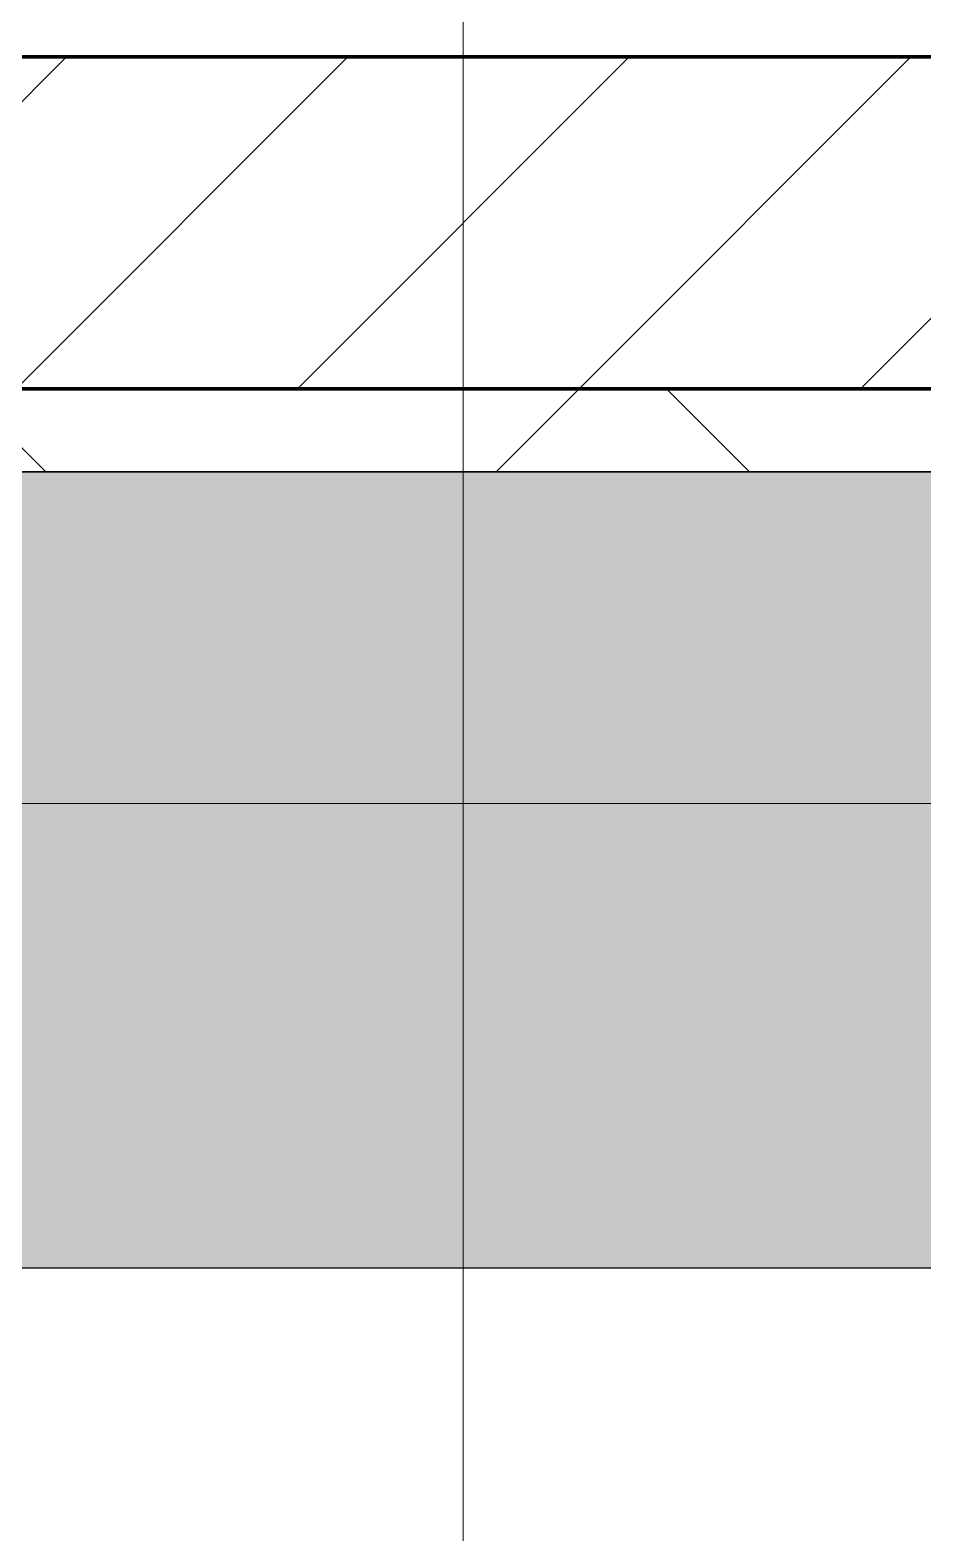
# Model space of a CAD drawing. Header units: millimetres. Extents: x -794334 to -714814, y -17806 to 22403.
# Drawn here: x -761699 to -761161, y 9255 to 10160 of the extents above; entities that cross this region are included whole.
import ezdxf
from ezdxf.xclip import XClip

# ---------------------------------------------------------------- set-up
doc = ezdxf.new("R2010")
doc.units = ezdxf.units.MM
doc.header["$XCLIPFRAME"] = 0
for name, color, linetype, lineweight in [('A-GENM', 1, 'Continuous', 9), ('A-GLAZ-CURT', 2, 'Continuous', 9), ('A-WALL', 5, 'Continuous', 35), ('A-WALL-FNSH', 2, 'Continuous', 35), ('A-WALL-PATT', 1, 'Continuous', 35), ('G-ANNO-TEXT', 3, 'Continuous', 9)]:
    doc.layers.add(name, color=color, linetype=linetype, lineweight=lineweight)
doc.layers.add('A11_ALU.SOLID SHEET', color=2, linetype='Continuous')

# ---------------------------------------------------------------- blocks, each defined once
blk = doc.blocks.new('PPLS-PP19_Custom Tile Pattern - Custom Tile Pattern-V84-4252-01 ENLARGED CONCOURSE LEVEL - REFLECTED CEILING PLAN - SHEET 3')
at = {"layer": 'A-GLAZ-CURT'}
for p, q in [((-300, 0), (300, 0)), ((300, 0), (-300, 0)), ((230.06, 0), (300, 0)), ((-300, -50), (300, -50)), ((300, -50), (-300, -50))]:
    blk.add_line(p, q, dxfattribs=at)
for points, knots in [([(300, 0), (286.53, 0), (254.22, 0), (207.11, 0), (177.41, 0), (159.34, 0), (158.33, 0), (158.3, 0)], [-285.253232, -285.253232, -285.253232, -285.253232, -244.693688, -187.987675, -143.776725, -129.632772, -123.352749, -123.352749, -123.352749, -123.352749]), ([(171.51, 0), (176.48, 0), (193.23, 0), (201.73, 0), (208.81, 0), (213.9, 0), (241.96, 0), (264.84, 0), (275.83, 0), (278.77, 0)], [-7971.819559, -7971.819559, -7971.819559, -7971.819559, -7784.112253, -7606.717214, -7289.299508, -7042.621073, -6582.165592, -6068.460911, -5863.749394, -5863.749394, -5863.749394, -5863.749394]), ([(278.76, 0), (273.97, 0), (254.97, 0), (230.43, 0), (219.94, 0), (219.02, 0)], [-12156.686851, -12156.686851, -12156.686851, -12156.686851, -11905.454923, -11162.864862, -10856.732305, -10856.732305, -10856.732305, -10856.732305]), ([(278.96, 0), (280.3, 0), (284.36, 0), (291.71, 0), (296.52, 0), (297.86, 0), (298.09, 0)], [-5859.388289, -5859.388289, -5859.388289, -5859.388289, -5766.029927, -5566.724884, -5280.360606, -5199.253518, -5199.253518, -5199.253518, -5199.253518]), ([(284.76, 0), (284.76, 0), (285.09, 0), (287.47, 0), (293.59, 0), (297.76, 0), (300, 0)], [-4110.630118, -4110.630118, -4110.630118, -4110.630118, -4053.389046, -3959.664717, -3862.421465, -3746.95702, -3746.95702, -3746.95702, -3746.95702]), ([(297.38, 0), (295.84, 0), (291.62, 0), (285.38, 0), (284.87, 0)], [-4803.172655, -4803.172655, -4803.172655, -4803.172655, -4358.271401, -4143.037883, -4143.037883, -4143.037883, -4143.037883])]:
    blk.add_open_spline(points, degree=3, knots=knots, dxfattribs=at)
blk.add_open_spline([(300, 0), (292.98, 0), (285.89, 0), (278.8, 0)], degree=3, dxfattribs=at)
blk = doc.blocks.new('PPLS-PP19_Custom Tile Pattern - Custom Tile Pattern-V85-4252-01 ENLARGED CONCOURSE LEVEL - REFLECTED CEILING PLAN - SHEET 3')
at = {"layer": 'A-GLAZ-CURT'}
for p, q in [((-300, 0), (300, 0)), ((300, 0), (-300, 0)), ((-293.07, 0), (-275.75, 0)), ((-275.75, 0), (-293.07, 0)), ((-222.32, 0), (-205, 0)), ((-205, 0), (-222.32, 0)), ((195.99, 0), (213.31, 0)), ((213.31, 0), (195.99, 0)), ((-300, -50), (300, -50)), ((300, -50), (-300, -50))]:
    blk.add_line(p, q, dxfattribs=at)
at = {"layer": 'A-GLAZ-CURT', "flags": 128}
for points in [[(-300, 0), (-291.56, 0), (-283.3, 0), (-275.2, 0), (-267.26, 0), (-259.45, 0), (-251.77, 0), (-244.2, 0), (-236.74, 0), (-229.36, 0), (-222.06, 0), (-214.83, 0), (-207.71, 0), (-200.76, 0), (-194.02, 0), (-187.54, 0), (-181.38, 0), (-175.58, 0), (-170.25, 0), (-165.64, 0), (-162.01, 0), (-159.53, 0), (-157.46, 0), (-154.52, 0), (-149.42, 0), (-141.84, 0), (-132.81, 0), (-126.08, 0)], [(-185.47, 0), (-190.44, 0), (-196.37, 0), (-202.58, 0), (-209.04, 0), (-215.73, 0), (-222.63, 0), (-229.72, 0), (-236.97, 0), (-244.39, 0), (-251.96, 0), (-259.67, 0), (-267.51, 0), (-275.48, 0), (-283.55, 0), (-291.73, 0), (-300, 0)], [(-125.17, 0), (-128.55, 0), (-134.16, 0), (-140.03, 0), (-145.5, 0), (-150.63, 0), (-155.53, 0), (-160.27, 0), (-164.95, 0), (-169.65, 0), (-174.47, 0), (-179.49, 0), (-184.81, 0)]]:
    blk.add_lwpolyline(points, dxfattribs=at)
at = {"layer": 'A-GLAZ-CURT'}
for points, knots in [([(-300, 0), (-284.65, 0), (-236.57, 0), (-174.61, 0), (-129.95, 0), (-110.8, 0), (-99.5, 0), (-91.46, 0)], [-5323.127839, -5323.127839, -5323.127839, -5323.127839, -4502.809032, -2700.551212, -1002.059161, -460.363443, 0, 0, 0, 0]), ([(-72.93, 0), (-75.51, 0), (-91.45, 0), (-134.08, 0), (-202.69, 0), (-262.56, 0), (-294.48, 0), (-300, 0)], [-19442.345229, -19442.345229, -19442.345229, -19442.345229, -18935.241197, -17136.203329, -15131.813646, -13729.592194, -13439.944408, -13439.944408, -13439.944408, -13439.944408]), ([(-137.88, 0), (-140.56, 0), (-147.66, 0), (-147.69, 0), (-158.72, 0), (-174.02, 0), (-185.59, 0), (-209.77, 0), (-232.01, 0), (-255.22, 0), (-262.59, 0), (-264.9, 0), (-265.4, 0)], [-3187.727384, -3187.727384, -3187.727384, -3187.727384, -2919.378265, -2477.344047, -2237.412286, -2029.680487, -1755.085331, -1400.429864, -858.079193, -543.655514, -208.940337, 0, 0, 0, 0]), ([(-258.6, 0), (-257.91, 0), (-254.26, 0), (-241.25, 0), (-225.99, 0), (-213.1, 0), (-200.2, 0), (-191.67, 0), (-186.07, 0), (-185.9, 0)], [-5722.54675, -5722.54675, -5722.54675, -5722.54675, -5657.471696, -5413.335975, -5017.494783, -4832.723979, -4666.091899, -4349.945572, -4339.918005, -4339.918005, -4339.918005, -4339.918005]), ([(-133.82, 0), (-135.51, 0), (-137.8, 0), (-149.31, 0), (-162.01, 0), (-177.91, 0), (-199.46, 0), (-216.65, 0), (-231.26, 0), (-233.46, 0), (-234, 0)], [-2731.647847, -2731.647847, -2731.647847, -2731.647847, -2418.507304, -2308.929706, -2113.765672, -1763.376603, -1422.553702, -978.033455, -846.069444, -682.911962, -682.911962, -682.911962, -682.911962]), ([(-233.49, 0), (-233.44, 0), (-232.38, 0), (-230.74, 0), (-225.3, 0), (-223.63, 0)], [-455.274641, -455.274641, -455.274641, -455.274641, -440.605512, -119.536984, 0, 0, 0, 0]), ([(-223.63, 0), (-219.39, 0), (-206.47, 0), (-193.97, 0), (-186.42, 0)], [-5463.295695, -5463.295695, -5463.295695, -5463.295695, -5161.076232, -4755.090697, -4755.090697, -4755.090697, -4755.090697]), ([(-185.53, 0), (-180.42, 0), (-169.02, 0), (-152.12, 0), (-136.84, 0), (-127.33, 0), (-124.19, 0), (-123.43, 0), (-123.28, 0)], [-4739.070012, -4739.070012, -4739.070012, -4739.070012, -4465.409639, -4149.119819, -3839.893365, -3647.167523, -3488.92562, -3439.852845, -3439.852845, -3439.852845, -3439.852845]), ([(-185.48, 0), (-179.8, 0), (-171.3, 0), (-158.7, 0), (-157.22, 0)], [-4331.862227, -4331.862227, -4331.862227, -4331.862227, -4000.813434, -3840.635403, -3840.635403, -3840.635403, -3840.635403]), ([(-152.35, 0), (-151.03, 0), (-147.71, 0), (-143.57, 0), (-138.62, 0)], [-3494.978217, -3494.978217, -3494.978217, -3494.978217, -3371.022232, -3227.460399, -3227.460399, -3227.460399, -3227.460399]), ([(-118.78, 0), (-121.86, 0), (-126.28, 0), (-136.96, 0), (-147.46, 0), (-150.03, 0), (-150.57, 0)], [-5938.474035, -5938.474035, -5938.474035, -5938.474035, -5700.061948, -5508.838257, -5298.784692, -5196.16478, -5196.16478, -5196.16478, -5196.16478]), ([(-150.34, 0), (-150.07, 0), (-147.75, 0), (-142.6, 0), (-127.26, 0), (-107.3, 0), (-90.42, 0), (-75.26, 0), (-68.41, 0), (-65.12, 0), (-63.63, 0)], [-4948.728362, -4948.728362, -4948.728362, -4948.728362, -4883.323924, -4440.880425, -4054.690705, -3793.097032, -3402.597032, -3144.956779, -3050.982048, -2969.237017, -2969.237017, -2969.237017, -2969.237017]), ([(-117.6, 0), (-124.46, 0), (-134.4, 0), (-147.74, 0), (-149.07, 0)], [-6840.542931, -6840.542931, -6840.542931, -6840.542931, -6449.282163, -6277.220794, -6277.220794, -6277.220794, -6277.220794]), ([(-148.23, 0), (-146.94, 0), (-140.15, 0), (-137.28, 0), (-133.93, 0), (-128.78, 0), (-126.5, 0)], [-6162.058746, -6162.058746, -6162.058746, -6162.058746, -6017.569127, -5560.701257, -5364.112219, -5231.017328, -5231.017328, -5231.017328, -5231.017328]), ([(-117.61, 0), (-120.66, 0), (-127.63, 0), (-139.03, 0), (-146.11, 0), (-146.95, 0)], [-1104.876271, -1104.876271, -1104.876271, -1104.876271, -945.742622, -741.901385, -489.130243, -489.130243, -489.130243, -489.130243]), ([(-146.69, 0), (-146.59, 0), (-145.49, 0), (-135.69, 0), (-128.29, 0), (-125.15, 0)], [-420.34245, -420.34245, -420.34245, -420.34245, -406.956646, -290.263673, 0, 0, 0, 0]), ([(-127.41, 0), (-131.63, 0), (-133.16, 0), (-134.09, 0), (-134.15, 0)], [-8540.990293, -8540.990293, -8540.990293, -8540.990293, -8266.114998, -8246.473386, -8246.473386, -8246.473386, -8246.473386]), ([(-134.15, 0), (-133.32, 0), (-130.31, 0), (-117.33, 0), (-92.04, 0), (-74.02, 0), (-62.74, 0), (-60.36, 0), (-59.97, 0)], [-7657.439573, -7657.439573, -7657.439573, -7657.439573, -7293.749979, -6839.55839, -6236.997189, -5713.340575, -5140.470607, -5006.787413, -5006.787413, -5006.787413, -5006.787413]), ([(-120.13, 0), (-120.14, 0), (-120.24, 0), (-121.3, 0), (-129.25, 0), (-133.82, 0)], [-2933.992132, -2933.992132, -2933.992132, -2933.992132, -2920.575025, -2840.280255, -2731.647847, -2731.647847, -2731.647847, -2731.647847]), ([(-118.23, 0), (-119.39, 0), (-122.12, 0), (-125.43, 0), (-127.03, 0), (-127.41, 0)], [-164.249813, -164.249813, -164.249813, -164.249813, -98.539552, -24.539552, 0, 0, 0, 0]), ([(-126.5, 0), (-122.44, 0), (-108.71, 0), (-86.68, 0), (-63.44, 0), (-54.99, 0), (-51.6, 0), (-50.82, 0)], [-5231.017328, -5231.017328, -5231.017328, -5231.017328, -4994.692869, -4542.524482, -4008.285538, -3689.699207, -3611.892917, -3611.892917, -3611.892917, -3611.892917]), ([(-125.15, 0), (-124.93, 0), (-121.96, 0), (-113.01, 0), (-98.9, 0), (-85.29, 0), (-71.67, 0), (-65.93, 0), (-65.07, 0)], [-3362.7396, -3362.7396, -3362.7396, -3362.7396, -3342.215224, -3074.362186, -2902.289527, -2605.247022, -2322.099534, -2241.8264, -2241.8264, -2241.8264, -2241.8264]), ([(-122.08, 0), (-122.01, 0), (-121.69, 0), (-121.2, 0), (-120.88, 0)], [-3136.336417, -3136.336417, -3136.336417, -3136.336417, -3110.304437, -3035.164275, -3035.164275, -3035.164275, -3035.164275]), ([(-49.59, 0), (-52.49, 0), (-61.84, 0), (-81.23, 0), (-99.51, 0), (-114.02, 0), (-117.28, 0), (-118.78, 0)], [-1334.079134, -1334.079134, -1334.079134, -1334.079134, -1060.00838, -740.068933, -229.489605, -116.330425, 0, 0, 0, 0]), ([(-36.62, 0), (-36.62, 0), (-40.35, 0), (-44.32, 0), (-58.97, 0), (-85.2, 0), (-107.61, 0), (-116.56, 0), (-117.56, 0)], [-4069.478503, -4069.478503, -4069.478503, -4069.478503, -3858.647035, -3538.256648, -2842.901703, -2193.204658, -1433.981041, -985.49888, -985.49888, -985.49888, -985.49888]), ([(-113.43, 0), (-113.44, 0), (-113.76, 0), (-115.57, 0), (-117.14, 0)], [-328.499627, -328.499627, -328.499627, -328.499627, -282.672656, -185.692419, -185.692419, -185.692419, -185.692419]), ([(-86.16, 0), (-91.37, 0), (-101.09, 0), (-111.82, 0), (-116.68, 0)], [-1681.3698, -1681.3698, -1681.3698, -1681.3698, -1374.161226, -1120.9132, -1120.9132, -1120.9132, -1120.9132]), ([(-49.73, 0), (-50.61, 0), (-60, 0), (-78.2, 0), (-102.7, 0), (-114.1, 0), (-116.66, 0)], [-8132.288559, -8132.288559, -8132.288559, -8132.288559, -8073.216054, -7508.296369, -7004.680444, -6858.444941, -6858.444941, -6858.444941, -6858.444941]), ([(-116.55, 0), (-115.7, 0), (-114.33, 0), (-113.43, 0), (-113.43, 0)], [-656.999253, -656.999253, -656.999253, -656.999253, -394.672656, -330.879064, -330.879064, -330.879064, -330.879064]), ([(-115.82, 0), (-114.96, 0), (-110.41, 0), (-96.78, 0), (-75.32, 0), (-59.71, 0), (-49.73, 0)], [-5724.064692, -5724.064692, -5724.064692, -5724.064692, -5430.283136, -5103.229623, -4799.173296, -4279.529982, -4279.529982, -4279.529982, -4279.529982]), ([(9.32, 0), (9.08, 0), (7.65, 0), (2.57, 0), (-12.23, 0), (-25.64, 0), (-40, 0), (-56.24, 0), (-75.59, 0), (-94, 0), (-112.01, 0), (-114.94, 0), (-115.63, 0)], [-2922.926651, -2922.926651, -2922.926651, -2922.926651, -2882.788014, -2720.818881, -2518.50168, -2125.455881, -1792.521578, -1466.981642, -1208.454564, -789.402658, -501.969187, -243.577221, -243.577221, -243.577221, -243.577221]), ([(-91.46, 0), (-90.09, 0), (-84.7, 0), (-77.43, 0), (-72.73, 0), (-72.64, 0), (-72.64, 0)], [-19832.387487, -19832.387487, -19832.387487, -19832.387487, -19753.885894, -19541.04734, -19478.625389, -19471.062469, -19471.062469, -19471.062469, -19471.062469]), ([(-63.96, 0), (-64.13, 0), (-72.5, 0), (-80.63, 0), (-86.16, 0)], [-2171.769325, -2171.769325, -2171.769325, -2171.769325, -2007.031671, -1681.3698, -1681.3698, -1681.3698, -1681.3698]), ([(-29.03, 0), (-33.97, 0), (-43.74, 0), (-56.37, 0), (-71.66, 0), (-77.83, 0), (-82.66, 0), (-83.28, 0), (-83.28, 0)], [-2680.714891, -2680.714891, -2680.714891, -2680.714891, -2413.671296, -2161.752162, -2006.592567, -1646.621388, -1424.436217, -1393.971743, -1393.971743, -1393.971743, -1393.971743]), ([(-83.28, 0), (-83.28, 0), (-82.91, 0), (-76.14, 0), (-62.97, 0), (-48.14, 0), (-36.49, 0), (-33.57, 0), (-29.94, 0), (-28.57, 0)], [-1393.4169, -1393.4169, -1393.4169, -1393.4169, -1353.722004, -1274.333717, -1073.56893, -651.549973, -296.515819, -83.513472, 0, 0, 0, 0]), ([(-66.39, 0), (-66.39, 0), (-63.63, 0), (-53.63, 0), (-34.42, 0), (-29.82, 0), (-29.19, 0)], [-2493.31794, -2493.31794, -2493.31794, -2493.31794, -2315.303971, -1809.437387, -963.711516, -666.19313, -666.19313, -666.19313, -666.19313]), ([(-50.86, 0), (-51.12, 0), (-58.42, 0), (-65.77, 0), (-66.37, 0), (-66.38, 0)], [-2997.869085, -2997.869085, -2997.869085, -2997.869085, -2981.410125, -2542.574734, -2498.224237, -2498.224237, -2498.224237, -2498.224237]), ([(-63.63, 0), (-61.49, 0), (-57.39, 0), (-55.33, 0), (-51.74, 0), (-49.83, 0)], [-2969.237017, -2969.237017, -2969.237017, -2969.237017, -2851.217951, -2734.127174, -2617.391294, -2617.391294, -2617.391294, -2617.391294]), ([(-58.83, 0), (-58.37, 0), (-57.29, 0), (-54.78, 0), (-50.67, 0), (-49.79, 0)], [-4859.52896, -4859.52896, -4859.52896, -4859.52896, -4680.891996, -4469.85053, -4417.7536, -4417.7536, -4417.7536, -4417.7536]), ([(-51.83, 0), (-51.83, 0), (-51.78, 0), (-50.75, 0), (-49.82, 0)], [-632.814994, -632.814994, -632.814994, -632.814994, -627.965721, -528.566753, -528.566753, -528.566753, -528.566753]), ([(76.63, 0), (74.8, 0), (67.65, 0), (53.52, 0), (37, 0), (24.07, 0), (12.82, 0), (-2.9, 0), (-20.62, 0), (-32.81, 0), (-44.85, 0), (-51.43, 0), (-51.79, 0)], [-3095.572228, -3095.572228, -3095.572228, -3095.572228, -2950.589685, -2634.532728, -2313.748533, -2106.613311, -1925.670641, -1617.263037, -1290.787923, -1039.307308, -819.71621, -644.910881, -644.910881, -644.910881, -644.910881]), ([(-49.96, 0), (-49.53, 0), (-46.27, 0), (-30.79, 0), (-18.03, 0), (7.9, 0), (13.63, 0), (17.02, 0)], [-3584.512439, -3584.512439, -3584.512439, -3584.512439, -3546.54457, -3315.260113, -2864.387349, -2439.246196, -2117.316538, -2117.316538, -2117.316538, -2117.316538]), ([(31.18, 0), (25.97, 0), (11.99, 0), (-16.17, 0), (-38.02, 0), (-49.76, 0)], [-4496.803627, -4496.803627, -4496.803627, -4496.803627, -4222.080604, -3745.412743, -3020.677627, -3020.677627, -3020.677627, -3020.677627]), ([(-49.73, 0), (-48.13, 0), (-45.34, 0), (-42.62, 0), (-41.76, 0)], [-4416.621492, -4416.621492, -4416.621492, -4416.621492, -4321.566175, -4270.495146, -4270.495146, -4270.495146, -4270.495146]), ([(-26.75, 0), (-27.82, 0), (-35.35, 0), (-43.61, 0), (-49.51, 0)], [-8718.362214, -8718.362214, -8718.362214, -8718.362214, -8532.293389, -8137.138066, -8137.138066, -8137.138066, -8137.138066]), ([(-49.48, 0), (-49.41, 0), (-47.15, 0), (-46.01, 0), (-40.22, 0), (-36.78, 0)], [-515.928705, -515.928705, -515.928705, -515.928705, -508.377888, -260.442412, 0, 0, 0, 0]), ([(-48.87, 0), (-46.83, 0), (-43.63, 0), (-40.79, 0), (-40.46, 0), (-40.44, 0)], [-2598.08239, -2598.08239, -2598.08239, -2598.08239, -2474.780881, -2410.990208, -2350.645972, -2350.645972, -2350.645972, -2350.645972]), ([(-36.33, 0), (-36.43, 0), (-37.27, 0), (-45.02, 0), (-45.68, 0), (-48.36, 0), (-48.79, 0)], [-1855.773136, -1855.773136, -1855.773136, -1855.773136, -1810.870157, -1672.078046, -1405.135169, -1360.9003, -1360.9003, -1360.9003, -1360.9003]), ([(-48.76, 0), (-44.97, 0), (-31.99, 0), (-12.78, 0), (4.23, 0), (9.64, 0), (10.14, 0), (10.18, 0)], [-4262.601366, -4262.601366, -4262.601366, -4262.601366, -4065.652676, -3589.737505, -3285.047089, -3066.359526, -3044.715262, -3044.715262, -3044.715262, -3044.715262]), ([(-41.76, 0), (-39.9, 0), (-37.72, 0), (-36.92, 0), (-36.77, 0)], [-4270.495146, -4270.495146, -4270.495146, -4270.495146, -4161.040818, -4106.245333, -4106.245333, -4106.245333, -4106.245333]), ([(-36.78, 0), (-32.43, 0), (-19.22, 0), (8.83, 0), (43.36, 0), (70.92, 0), (82.12, 0), (83.66, 0)], [-6191.144455, -6191.144455, -6191.144455, -6191.144455, -5862.463379, -5340.621928, -4573.028122, -4094.177415, -3869.465285, -3869.465285, -3869.465285, -3869.465285]), ([(-36.29, 0), (-36.29, 0), (-34.66, 0), (-28.88, 0), (-26.95, 0), (-26.54, 0)], [-9150.272121, -9150.272121, -9150.272121, -9150.272121, -9057.163041, -8919.836787, -8834.607043, -8834.607043, -8834.607043, -8834.607043]), ([(30.82, 0), (29.27, 0), (20.14, 0), (3.54, 0), (-16.58, 0), (-34.76, 0), (-36.04, 0)], [-10462.034656, -10462.034656, -10462.034656, -10462.034656, -10363.088938, -9884.23066, -9424.652049, -9182.880979, -9182.880979, -9182.880979, -9182.880979]), ([(-33.34, 0), (-33.34, 0), (-32.93, 0), (-31.16, 0), (-30.52, 0)], [-2415.024266, -2415.024266, -2415.024266, -2415.024266, -2357.633367, -2323.618664, -2323.618664, -2323.618664, -2323.618664]), ([(70.61, 0), (66.16, 0), (55.8, 0), (39.61, 0), (24.74, 0), (2.64, 0), (-17.84, 0), (-30.57, 0), (-31.82, 0), (-32, 0)], [-4647.237329, -4647.237329, -4647.237329, -4647.237329, -4326.416877, -4098.545751, -3766.694881, -3333.063701, -2994.501669, -2698.150104, -2614.070998, -2614.070998, -2614.070998, -2614.070998]), ([(-30.76, 0), (-30.73, 0), (-29.99, 0), (-23.47, 0), (-15.75, 0), (-15.19, 0)], [-54176.191683, -54176.191683, -54176.191683, -54176.191683, -54157.274271, -53749.15266, -53717.791567, -53717.791567, -53717.791567, -53717.791567]), ([(-30.52, 0), (-27.11, 0), (-17.83, 0), (5.99, 0), (22.06, 0), (37.44, 0), (45.92, 0), (57.76, 0), (64.47, 0), (72.74, 0), (75.22, 0), (76.03, 0), (76.21, 0)], [-2323.618664, -2323.618664, -2323.618664, -2323.618664, -2142.497158, -1716.209403, -1206.526904, -1089.329421, -901.315459, -753.071572, -495.328968, -421.953223, -334.951786, -290.452333, -290.452333, -290.452333, -290.452333]), ([(-13, 0), (-14.35, 0), (-17.68, 0), (-25.97, 0), (-29.52, 0), (-30.21, 0)], [-55207.591944, -55207.591944, -55207.591944, -55207.591944, -54789.006179, -54461.685999, -54290.791712, -54290.791712, -54290.791712, -54290.791712]), ([(8.33, 0), (8.19, 0), (7.18, 0), (0.32, 0), (-13.89, 0), (-24.92, 0), (-29.03, 0)], [-3574.286521, -3574.286521, -3574.286521, -3574.286521, -3526.962355, -3285.499107, -2903.012179, -2680.714891, -2680.714891, -2680.714891, -2680.714891]), ([(-28.98, 0), (-28.66, 0), (-27.39, 0), (-24.45, 0), (-22.56, 0)], [-166.548282, -166.548282, -166.548282, -166.548282, -102.06493, 0, 0, 0, 0]), ([(-28.57, 0), (-26.93, 0), (-20.29, 0), (-11.45, 0), (2.08, 0), (13.15, 0), (21.24, 0), (24.62, 0), (24.72, 0), (24.72, 0)], [-5361.429781, -5361.429781, -5361.429781, -5361.429781, -5261.36855, -5050.479954, -4785.90057, -4596.498881, -4445.288762, -4384.376941, -4376.041937, -4376.041937, -4376.041937, -4376.041937]), ([(-22.56, 0), (-20.27, 0), (-17.03, 0), (-11.36, 0), (-7.66, 0), (-6.6, 0), (-6.44, 0)], [-56468.192263, -56468.192263, -56468.192263, -56468.192263, -56344.022017, -56303.229861, -56166.290093, -56124.392176, -56124.392176, -56124.392176, -56124.392176]), ([(-15.19, 0), (-13.07, 0), (7.48, 0), (42.82, 0), (88.72, 0), (120.63, 0), (138.28, 0), (138.53, 0)], [-461.142613, -461.142613, -461.142613, -461.142613, -429.606584, -390.253598, -346.313304, -291.370682, -290.5735, -290.5735, -290.5735, -290.5735]), ([(-6.54, 0), (-6.73, 0), (-7.2, 0), (-7.6, 0), (-7.79, 0)], [-56009.792147, -56009.792147, -56009.792147, -56009.792147, -55949.290093, -55895.192118, -55895.192118, -55895.192118, -55895.192118]), ([(-2.63, 0), (-2.47, 0), (-1.22, 0), (4.92, 0), (13.31, 0), (17.08, 0), (17.98, 0)], [-226.825321, -226.825321, -226.825321, -226.825321, -220.269177, -206.416616, -198.214427, -195.53907, -195.53907, -195.53907, -195.53907]), ([(103.09, 0), (101.08, 0), (86.31, 0), (63.34, 0), (35.84, 0), (12, 0), (3.08, 0), (-1.67, 0), (-2.25, 0)], [-375.435014, -375.435014, -375.435014, -375.435014, -369.147452, -330.153101, -307.516438, -285.83788, -246.234814, -234.646884, -234.646884, -234.646884, -234.646884]), ([(18.13, 0), (17.5, 0), (14.09, 0), (10.8, 0), (9.63, 0)], [-4147.459502, -4147.459502, -4147.459502, -4147.459502, -4080.000647, -3772.857994, -3772.857994, -3772.857994, -3772.857994]), ([(18.1, 0), (19.54, 0), (22.91, 0), (31, 0), (39.04, 0), (51.19, 0), (58.74, 0), (61.34, 0), (61.45, 0)], [-2084.094819, -2084.094819, -2084.094819, -2084.094819, -1956.422387, -1818.904206, -1645.594513, -1443.202566, -1228.752106, -1120.932285, -1120.932285, -1120.932285, -1120.932285]), ([(18.16, 0), (19.15, 0), (24.25, 0), (25.66, 0), (26.12, 0)], [-5700.113719, -5700.113719, -5700.113719, -5700.113719, -5554.232259, -5302.431367, -5302.431367, -5302.431367, -5302.431367]), ([(84.98, 0), (84.21, 0), (80.98, 0), (74.4, 0), (62.26, 0), (51.85, 0), (43.81, 0), (29.53, 0), (20.67, 0), (18.85, 0), (18.16, 0)], [-7205.068504, -7205.068504, -7205.068504, -7205.068504, -7135.649961, -6924.452779, -6738.82075, -6548.303034, -6314.283804, -6135.05769, -5972.647715, -5832.674503, -5832.674503, -5832.674503, -5832.674503]), ([(24.69, 0), (24.54, 0), (22.1, 0), (20.07, 0), (18.77, 0)], [-4368.572414, -4368.572414, -4368.572414, -4368.572414, -4306.476363, -4170.000941, -4170.000941, -4170.000941, -4170.000941]), ([(27.44, 0), (27.9, 0), (29.54, 0), (38.07, 0), (53.39, 0), (71.67, 0), (83.41, 0), (85.01, 0), (85.91, 0)], [-5037.309798, -5037.309798, -5037.309798, -5037.309798, -4887.603822, -4705.298446, -4353.683244, -3960.84581, -3759.045785, -3446.580388, -3446.580388, -3446.580388, -3446.580388]), ([(27.89, 0), (29.09, 0), (33.4, 0), (48.37, 0), (66.56, 0), (80.01, 0), (86.02, 0)], [-147.777612, -147.777612, -147.777612, -147.777612, -135.792042, -118.513713, -97.899267, -80.155189, -80.155189, -80.155189, -80.155189]), ([(53.18, 0), (53.06, 0), (52.22, 0), (44.99, 0), (36.46, 0), (30.82, 0)], [-622.740158, -622.740158, -622.740158, -622.740158, -566.066452, -360.610861, 0, 0, 0, 0]), ([(136.44, 0), (121.66, 0), (86.93, 0), (51.16, 0), (31.18, 0)], [-106.750556, -106.750556, -106.750556, -106.750556, -59.610984, 0, 0, 0, 0]), ([(168.37, 0), (167.68, 0), (162.47, 0), (147.02, 0), (109.77, 0), (76.86, 0), (57.82, 0), (46.51, 0), (41.18, 0), (36.02, 0), (35.54, 0), (35.54, 0)], [-543.375029, -543.375029, -543.375029, -543.375029, -530.793311, -458.593899, -401.860199, -357.622665, -341.267687, -334.000314, -326.15566, -319.318397, -317.489778, -317.489778, -317.489778, -317.489778]), ([(36.29, 0), (37.77, 0), (48.82, 0), (63.31, 0), (77.21, 0), (85.43, 0)], [-314.598523, -314.598523, -314.598523, -314.598523, -305.899624, -287.17622, -255.559425, -255.559425, -255.559425, -255.559425]), ([(61.47, 0), (61.47, 0), (61.21, 0), (54.61, 0), (53.71, 0), (53.56, 0)], [-1113.311073, -1113.311073, -1113.311073, -1113.311073, -1096.402191, -891.204116, -747.28819, -747.28819, -747.28819, -747.28819]), ([(76.22, 0), (75.58, 0), (73.64, 0), (71.05, 0), (70.61, 0)], [-193.634889, -193.634889, -193.634889, -193.634889, -31.537676, 0, 0, 0, 0]), ([(86.03, 0), (87.4, 0), (102.76, 0), (124.45, 0), (132.42, 0), (134.6, 0)], [-254.780757, -254.780757, -254.780757, -254.780757, -249.500363, -194.761443, -152.241002, -152.241002, -152.241002, -152.241002]), ([(114.39, 0), (114.2, 0), (112.08, 0), (105.42, 0), (93.75, 0), (89.21, 0), (86.05, 0)], [-8148.58938, -8148.58938, -8148.58938, -8148.58938, -8105.191388, -7723.759874, -7531.75727, -7237.530225, -7237.530225, -7237.530225, -7237.530225]), ([(86.3, 0), (91.76, 0), (105.16, 0), (116.36, 0), (128.63, 0), (128.95, 0)], [-79.87979, -79.87979, -79.87979, -79.87979, -63.759246, -39.050993, -35.895543, -35.895543, -35.895543, -35.895543]), ([(94.4, 0), (94.4, 0), (94.64, 0), (99.11, 0), (108.97, 0), (120.79, 0), (139.94, 0), (163.31, 0), (185.23, 0), (193.62, 0), (194.69, 0), (194.79, 0)], [-2348.345796, -2348.345796, -2348.345796, -2348.345796, -2310.419338, -2233.599744, -2052.234781, -1843.028543, -1530.39897, -1095.004608, -529.74427, -295.064701, -265.121568, -265.121568, -265.121568, -265.121568]), ([(129.02, 0), (129.02, 0), (124.41, 0), (122.35, 0), (114.96, 0), (108.04, 0), (103.09, 0)], [-35.386604, -35.386604, -35.386604, -35.386604, -31.430235, -22.807238, -15.488593, 0, 0, 0, 0]), ([(157.9, 0), (156.77, 0), (151.67, 0), (143.29, 0), (134.04, 0), (126.24, 0), (118.6, 0), (114.23, 0), (111.98, 0), (105.66, 0), (105.23, 0), (105.23, 0)], [-10292.955006, -10292.955006, -10292.955006, -10292.955006, -10098.273015, -9847.788484, -9677.714971, -9567.007022, -9453.21225, -9220.200448, -9012.77275, -8966.157302, -8929.495943, -8929.495943, -8929.495943, -8929.495943]), ([(105.26, 0), (105.52, 0), (111.01, 0), (112.65, 0), (113.59, 0)], [-8920.561005, -8920.561005, -8920.561005, -8920.561005, -8814.835624, -8577.462505, -8577.462505, -8577.462505, -8577.462505]), ([(128.58, 0), (128.8, 0), (130.16, 0), (139.26, 0), (152.67, 0), (161.24, 0), (162.19, 0), (162.75, 0)], [-633.326174, -633.326174, -633.326174, -633.326174, -627.736123, -618.981161, -602.094757, -592.980799, -581.414464, -581.414464, -581.414464, -581.414464]), ([(137.1, 0), (136, 0), (133.64, 0), (129.87, 0), (129.11, 0)], [-670.405967, -670.405967, -670.405967, -670.405967, -651.020627, -640.742133, -640.742133, -640.742133, -640.742133]), ([(193.8, 0), (193.33, 0), (190.11, 0), (183.13, 0), (171, 0), (161.95, 0), (161.28, 0), (158.35, 0), (157.85, 0), (157.77, 0)], [-11665.349007, -11665.349007, -11665.349007, -11665.349007, -11565.880756, -11105.624034, -10839.086983, -10768.332124, -10666.779182, -10580.760289, -10550.278881, -10550.278881, -10550.278881, -10550.278881]), ([(300, 0), (286.53, 0), (254.22, 0), (207.11, 0), (177.41, 0), (159.34, 0), (158.33, 0), (158.3, 0)], [-285.253232, -285.253232, -285.253232, -285.253232, -244.693688, -187.987675, -143.776725, -129.632772, -123.352749, -123.352749, -123.352749, -123.352749]), ([(159.07, 0), (159.13, 0), (160.84, 0), (165.21, 0), (174.15, 0), (185.98, 0), (206.12, 0), (215.36, 0), (221.13, 0)], [-115.643202, -115.643202, -115.643202, -115.643202, -114.681583, -87.660824, -65.295536, -41.623857, -24.459831, -7.709547, -7.709547, -7.709547, -7.709547]), ([(162.75, 0), (165.4, 0), (170.91, 0), (172.61, 0), (172.61, 0)], [-111.264224, -111.264224, -111.264224, -111.264224, -56.742688, -19.085662, -19.085662, -19.085662, -19.085662]), ([(247.1, 0), (246.76, 0), (245.04, 0), (238.34, 0), (226.56, 0), (221.1, 0), (200.27, 0), (182.99, 0), (174.27, 0), (169.67, 0), (168.99, 0)], [-9649.085549, -9649.085549, -9649.085549, -9649.085549, -9581.591397, -9406.094246, -9221.510254, -9016.44624, -8717.832359, -8253.978395, -8152.463617, -8069.855175, -8069.855175, -8069.855175, -8069.855175]), ([(215.22, 0), (214.62, 0), (210.55, 0), (203.98, 0), (187.54, 0), (175.3, 0), (169.49, 0)], [-203.825446, -203.825446, -203.825446, -203.825446, -198.527383, -184.406837, -162.427601, -142.916156, -142.916156, -142.916156, -142.916156]), ([(171.51, 0), (176.48, 0), (193.23, 0), (201.73, 0), (208.81, 0), (213.9, 0), (241.96, 0), (266.73, 0), (281.71, 0), (291.71, 0), (296.52, 0), (297.86, 0), (298.09, 0)], [-7971.819559, -7971.819559, -7971.819559, -7971.819559, -7784.112253, -7606.717214, -7289.299508, -7042.621073, -6582.165592, -6068.460911, -5766.029927, -5566.724884, -5280.360606, -5199.253518, -5199.253518, -5199.253518, -5199.253518]), ([(172.07, 0), (177.66, 0), (187.87, 0), (201.08, 0), (207.47, 0), (213.96, 0), (215.11, 0)], [-255.364076, -255.364076, -255.364076, -255.364076, -237.955587, -223.92608, -215.862851, -208.75215, -208.75215, -208.75215, -208.75215])]:
    blk.add_open_spline(points, degree=3, knots=knots, dxfattribs=at)
for points in [[(-39.84, 0), (-39.08, 0), (-38.11, 0), (-37.36, 0)], [(18.18, 0), (20.74, 0), (23.07, 0), (24.49, 0)], [(24.49, 0), (25.23, 0), (25.72, 0), (26.04, 0)], [(80.35, 0), (79.57, 0), (78.27, 0), (76.63, 0)], [(84.06, 0), (83.48, 0), (82.41, 0), (81.72, 0)], [(87.16, 0), (89.12, 0), (92.58, 0), (94.33, 0)], [(168.74, 0), (168.74, 0), (169.81, 0), (171.51, 0)], [(195.11, 0), (194.91, 0), (194.44, 0), (193.8, 0)]]:
    blk.add_open_spline(points, degree=3, dxfattribs=at)
blk = doc.blocks.new('Curved Concourse Ceiling6 - Curved Concourse Ceiling-12515612-4252-01 ENLARGED CONCOURSE LEVEL - REFLECTED CEILING PLAN - SHEET 3')
at = {"layer": 'A-GENM'}
h = blk.add_hatch(color=256, dxfattribs=at)
h.paths.add_polyline_path([(-757257.49, 4129.03), (-757257.5, 9894.02), (-766307.49, 9893.72), (-766307.42, 4129.03), (-757903.08, 4129.03)])
h.paths.add_polyline_path([(-757903.08, 4329.03), (-766107.49, 4329.03), (-766107.49, 9694.03), (-757457.49, 9694.03), (-757457.49, 4329.03)])
blk.add_hatch(color=256, dxfattribs=at).paths.add_polyline_path([(-757903.08, 9414.03), (-757737.49, 9414.03), (-757457.49, 9694.03), (-766107.49, 9694.03), (-765827.49, 9414.03), (-758989.1, 9414.03)])
for p, q in [((-757257.49, 9894.03), (-766307.49, 9894.03)), ((-757257.49, 9894.03), (-766307.49, 9894.03)), ((-757457.49, 9694.03), (-766107.49, 9694.03)), ((-757457.49, 9694.03), (-766107.49, 9694.03)), ((-765827.49, 9414.03), (-757737.49, 9414.03)), ((-757737.49, 9414.03), (-765827.49, 9414.03))]:
    blk.add_line(p, q, dxfattribs=at)
blk = doc.blocks.new('*U1029')
at = {"layer": 'A-GENM'}
blk.add_blockref('Curved Concourse Ceiling6 - Curved Concourse Ceiling-12515612-4252-01 ENLARGED CONCOURSE LEVEL - REFLECTED CEILING PLAN - SHEET 3', (778882.37, -3579.02), dxfattribs=at)
at = {"layer": 'A-GLAZ-CURT', "rotation": 180}
for name, p in [('PPLS-PP19_Custom Tile Pattern - Custom Tile Pattern-V85-4252-01 ENLARGED CONCOURSE LEVEL - REFLECTED CEILING PLAN - SHEET 3', (17400, 6315)), ('PPLS-PP19_Custom Tile Pattern - Custom Tile Pattern-V84-4252-01 ENLARGED CONCOURSE LEVEL - REFLECTED CEILING PLAN - SHEET 3', (18000, 6315))]:
    blk.add_blockref(name, p, dxfattribs=at)
blk = doc.blocks.new('*U1230')
for points in [[(0, 0), (9050, 0), (9050, 5765), (0, 5765)], [(480, 480), (8570, 480), (8570, 5285), (480, 5285)]]:
    blk.add_lwpolyline(points, close=True)
blk = doc.blocks.new('*U1630')
blk.add_lwpolyline([(-4139.52, 6315), (-75674.95, 6315), (-75674.95, 550), (-4139.52, 550)], close=True)
blk.add_blockref('*U1230', (-21625.12, 550))

msp = doc.modelspace()

# ---------------------------------------------------------------- block references
at = {"layer": 'A11_ALU.SOLID SHEET'}
ref = msp.add_blockref('*U1630', (-744681.24, 3579.02), dxfattribs=at)
XClip(ref).set_block_clipping_path([(-45802.4668593339, -9620.0029952967), (23702.8690583039, 10334.9999958097)])

# ---------------------------------------------------------------- next in the draw order: hatches: boundary and pattern name
at = {"layer": 'A-WALL-PATT', "lineweight": 9}
h = msp.add_hatch(dxfattribs=at)
h.set_pattern_fill('FP_2', color=256, style=0, pattern_type=2)
h.set_pattern_definition([(45, (0, 0), (-84.852814, 84.852814), [])])
h.paths.add_polyline_path([(-745742.17, 9944.02), (-745742.17, 10144.02), (-783082.17, 10144.02), (-783082.17, 9944.02), (-747042.87, 9944.02)])
h = msp.add_hatch(dxfattribs=at)
h.set_pattern_fill('FP_5', color=256, style=0, pattern_type=2)
h.set_pattern_definition([(45, (0, 0), (-212.13203, 212.13203), []), (135, (0, 0), (-212.13203, -212.13203), [])])
h.paths.add_polyline_path([(-748821.9, 9894.02), (-748821.9, 9944.02), (-783057.37, 9944.02), (-783057.37, 9894.02), (-749214.91, 9894.02)])

# ---------------------------------------------------------------- next in the draw order: linework, layer by layer
at = {"layer": 'A-WALL', "color": 7, "lineweight": 70}
for p, q in [((-783082.17, 10144.02), (-745742.17, 10144.02)), ((-783057.37, 9944.02), (-748821.9, 9944.02)), ((-748821.9, 9944.02), (-783057.37, 9944.02))]:
    msp.add_line(p, q, dxfattribs=at)
at = {"layer": 'A-WALL-FNSH', "color": 250}
msp.add_line((-748821.9, 9894.02), (-783057.37, 9894.02), dxfattribs=at)
at = {"layer": 'G-ANNO-TEXT', "color": 10}
msp.add_line((-761437.86, 8894.48), (-761437.86, 16370.4), dxfattribs=at)

# ---------------------------------------------------------------- next in the draw order: block references
msp.add_blockref('*U1029', (-778882.37, 3579.02))

doc.saveas('drawing.dxf')
